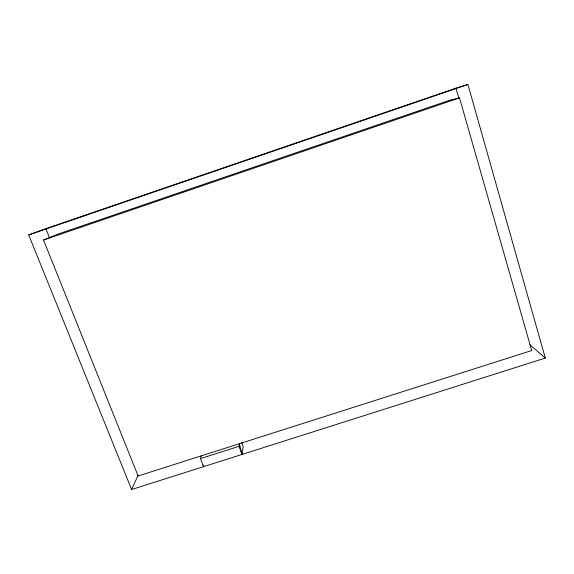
<?xml version="1.0" encoding="UTF-8"?>
<svg xmlns="http://www.w3.org/2000/svg" width="574" height="574" viewBox="0 0 574 574"><rect width="100%" height="100%" fill="white"/><g stroke="black" fill="none" stroke-linecap="round" stroke-linejoin="round"><path stroke-width="0.86" d="M241.991 454.443L239.43 443.702L238.985 446.335L241.991 454.443L243.233 446.486L241.762 442.525M203.196 465.005L203.548 466.662L200.462 458.604L201.237 455.871M131.611 489.522L28.7 234.931L45.863 228.639L455.935 88.159L467.91 84.478L545.3 358.068L131.611 489.522L138.14 475.15M43.509 240.011L57.572 234.264L449.621 100.278L459.509 97.881L531.725 350.535L138.133 475.99L43.509 240.011L459.509 97.881M28.7 234.931L467.91 84.478M200.462 458.604L238.985 446.335M529.831 344.723L545.3 358.068M45.863 228.639L49.508 237.779M455.935 88.159L458.899 98.498"/></g></svg>
